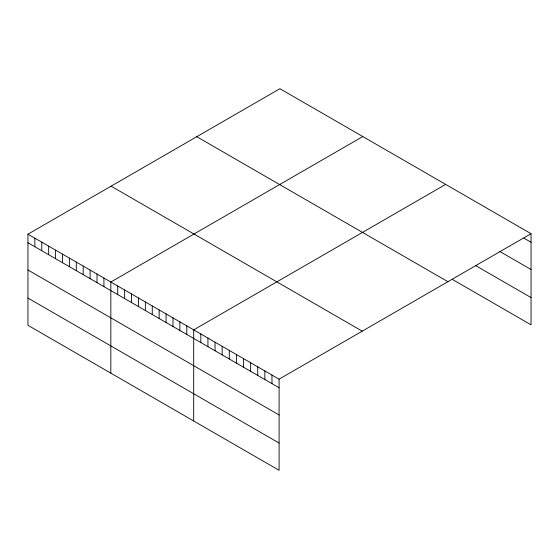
<?xml version="1.0" encoding="UTF-8"?>
<svg xmlns="http://www.w3.org/2000/svg" width="559" height="559" viewBox="0 0 559 559"><rect width="100%" height="100%" fill="white"/><g stroke="black" fill="none" stroke-linecap="round" stroke-linejoin="round"><path stroke-width="0.84" d="M27.95 234.172L279.088 379.17L279.088 470.294L27.95 325.303L27.95 234.172L279.912 88.706L531.05 233.697L531.05 324.828L452.776 279.64M362.784 136.55L110.829 282.022L110.829 373.146M445.663 184.4L193.7 329.866L193.7 420.997M279.088 379.17L531.05 233.697M523.937 238.162L531.05 242.271M499.739 251.438L531.05 269.515M475.548 265.539L531.05 297.584M196.761 136.71L447.906 281.701M111.094 186.168L362.239 331.166M27.95 242.746L279.088 387.736M27.95 269.99L279.088 414.981M27.95 298.059L279.088 443.049M271.974 375.061L271.974 383.628M264.861 370.952L264.861 379.519M257.741 366.844L257.741 375.41M250.628 362.735L250.628 371.302M243.514 358.626L243.514 367.193M236.394 354.518L236.394 363.084M229.281 350.409L229.281 358.976M222.168 346.3L222.168 354.874M215.047 342.192L215.047 350.766M207.934 338.083L207.934 346.657M200.821 333.975L200.821 342.548M186.797 325.883L186.797 334.45M179.886 321.893L179.886 330.467M172.983 317.91L172.983 326.477M166.079 313.92L166.079 322.487M159.168 309.931L159.168 318.504M152.265 305.948L152.265 314.514M145.361 301.958L145.361 310.524M138.45 297.968L138.45 306.542M131.547 293.985L131.547 302.552M124.636 289.995L124.636 298.562M117.732 286.005L117.732 294.579M103.918 278.033L103.918 286.606M97.014 274.05L97.014 282.616M90.104 270.06L90.104 278.627M83.2 266.07L83.2 274.644M76.297 262.087L76.297 270.654M69.386 258.097L69.386 266.664M62.482 254.107L62.482 262.681M55.579 250.125L55.579 258.691M48.668 246.135L48.668 254.701M41.764 242.145L41.764 250.718M34.854 238.162L34.854 246.729"/></g></svg>
